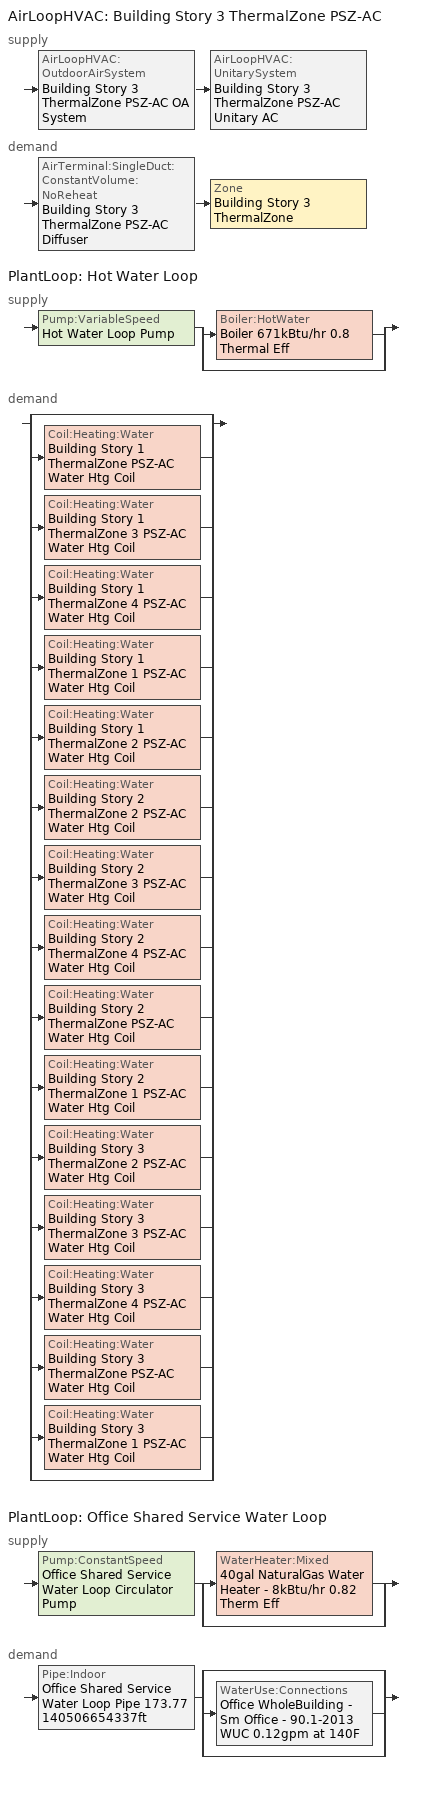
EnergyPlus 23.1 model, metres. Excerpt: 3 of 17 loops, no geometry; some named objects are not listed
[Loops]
AirLoopHVAC 'Building Story 3 ThermalZone PSZ-AC'
 supply: AirLoopHVAC:OutdoorAirSystem 'Building Story 3 ThermalZone PSZ-AC OA System' > AirLoopHVAC:UnitarySystem 'Building Story 3 ThermalZone PSZ-AC Unitary AC'
 demand: AirTerminal:SingleDuct:ConstantVolume:NoReheat 'Building Story 3 ThermalZone PSZ-AC Diffuser' > Zone 'Building Story 3 ThermalZone'
PlantLoop 'Hot Water Loop'
 supply: Pump:VariableSpeed 'Hot Water Loop Pump' > split
  | Boiler:HotWater 'Boiler 671kBtu/hr 0.8 Thermal Eff'
  | bypass
 demand: split
  | bypass
  | Coil:Heating:Water 'Building Story 1 ThermalZone PSZ-AC Water Htg Coil'
  | Coil:Heating:Water 'Building Story 1 ThermalZone 3 PSZ-AC Water Htg Coil'
  | Coil:Heating:Water 'Building Story 1 ThermalZone 4 PSZ-AC Water Htg Coil'
  | Coil:Heating:Water 'Building Story 1 ThermalZone 1 PSZ-AC Water Htg Coil'
  | Coil:Heating:Water 'Building Story 1 ThermalZone 2 PSZ-AC Water Htg Coil'
  | Coil:Heating:Water 'Building Story 2 ThermalZone 2 PSZ-AC Water Htg Coil'
  | Coil:Heating:Water 'Building Story 2 ThermalZone 3 PSZ-AC Water Htg Coil'
  | Coil:Heating:Water 'Building Story 2 ThermalZone 4 PSZ-AC Water Htg Coil'
  | Coil:Heating:Water 'Building Story 2 ThermalZone PSZ-AC Water Htg Coil'
  | Coil:Heating:Water 'Building Story 2 ThermalZone 1 PSZ-AC Water Htg Coil'
  | Coil:Heating:Water 'Building Story 3 ThermalZone 2 PSZ-AC Water Htg Coil'
  | Coil:Heating:Water 'Building Story 3 ThermalZone 3 PSZ-AC Water Htg Coil'
  | Coil:Heating:Water 'Building Story 3 ThermalZone 4 PSZ-AC Water Htg Coil'
  | Coil:Heating:Water 'Building Story 3 ThermalZone PSZ-AC Water Htg Coil'
  | Coil:Heating:Water 'Building Story 3 ThermalZone 1 PSZ-AC Water Htg Coil'
  | bypass
PlantLoop 'Office Shared Service Water Loop'
 supply: Pump:ConstantSpeed 'Office Shared Service Water Loop Circulator Pump' > split
  | WaterHeater:Mixed '40gal NaturalGas Water Heater - 8kBtu/hr 0.82 Therm Eff'
  | bypass
 demand: Pipe:Indoor 'Office Shared Service Water Loop Pipe 173.77140506654337ft' > split
  | bypass
  | WaterUse:Connections 'Office WholeBuilding - Sm Office - 90.1-2013 WUC 0.12gpm at 140F'
  | bypass
[Material] Roughness=Smooth; Thermal Absorptance=0.9; Solar Absorptance=0.7; Visible Absorptance=0.7
Name | Thickness {m} | Conductivity {W/m-K} | Density {kg/m3} | Specific Heat {J/kg-K}
Copper pipe 0.75in type L | 0.001143 | 386 | 8906.27 | 385.1856
Fiberglass batt 0.5in | 0.0127 | 0.0663448 | 11.2129 | 837.36
[Construction]
Copper pipe 0.75in type L with 0.5in fiberglass batt: Fiberglass batt 0.5in, Copper pipe 0.75in type L
[ZoneControl:Thermostat]
Building Story 3 ThermalZone Thermostat: Zone or ZoneList=Building Story 3 ThermalZone; Control Type Schedule=Building Story 3 ThermalZone Thermostat Schedule; Control 1=Story Top Blended Space Type Thermostat; Temperature Difference Between Cutout And Setpoint {deltaC}=0
[ThermostatSetpoint:DualSetpoint]
Story Top Blended Space Type Thermostat: Heating Setpoint Temperature Schedule=OfficeSmall HTGSETP_SCH_NO_OPTIMUM; Cooling Setpoint Temperature Schedule=OfficeSmall CLGSETP_SCH_NO_OPTIMUM
[AirTerminal:SingleDuct:ConstantVolume:NoReheat]
Building Story 3 ThermalZone PSZ-AC Diffuser: Availability Schedule=Always On Discrete; Maximum Air Flow Rate {m3/s}=AutoSize
[Zone equipment]
Building Story 3 ThermalZone: Building Story 3 ThermalZone PSZ-AC Diffuser
[Sizing:Zone]
Building Story 3 ThermalZone: Zone Cooling Design Supply Air Temperature Input Method=SupplyAirTemperature; Zone Cooling Design Supply Air Temperature {C}=12.7778; Zone Cooling Design Supply Air Temperature Difference {deltaC}=11.11; Zone Heating Design Supply Air Temperature Input Method=SupplyAirTemperature; Zone Heating Design Supply Air Temperature {C}=50; Zone Heating Design Supply Air Temperature Difference {deltaC}=11.11; Zone Cooling Design Supply Air Humidity Ratio {kgWater/kgDryAir}=0.0085; Zone Heating Design Supply Air Humidity Ratio {kgWater/kgDryAir}=0.008; Design Specification Outdoor Air Object=Building Story 3 ThermalZone DSOA Space List; Cooling Design Air Flow Method=DesignDay; Cooling Design Air Flow Rate {m3/s}=0; Cooling Minimum Air Flow per Zone Floor Area {m3/s-m2}=0.000762; Cooling Minimum Air Flow {m3/s}=0; Cooling Minimum Air Flow Fraction=0; Heating Design Air Flow Method=DesignDay; Heating Design Air Flow Rate {m3/s}=0; Heating Maximum Air Flow per Zone Floor Area {m3/s-m2}=0.002032; Heating Maximum Air Flow {m3/s}=0.141576; Heating Maximum Air Flow Fraction=0.3; Account for Dedicated Outdoor Air System=No; Zone Load Sizing Method=Sensible Load Only No Latent Load; Zone Latent Cooling Design Supply Air Humidity Ratio Input Method=HumidityRatioDifference; Zone Cooling Design Supply Air Humidity Ratio Difference {kgWater/kgDryAir}=0.005; Zone Latent Heating Design Supply Air Humidity Ratio Input Method=HumidityRatioDifference; Zone Humidification Design Supply Air Humidity Ratio Difference {kgWater/kgDryAir}=0.005
[Controller:MechanicalVentilation]
Controller Mechanical Ventilation 14: Availability Schedule=Building Story 3 ThermalZone PSZ-AC Occ Sch; Demand Controlled Ventilation=No; System Outdoor Air Method=ZoneSum; Zone or ZoneList 1=Building Story 3 ThermalZone; Design Specification Outdoor Air Object Name 1=Blended OA 2
[DesignSpecification:OutdoorAir]
Blended OA 2: Outdoor Air Method=Sum; Outdoor Air Flow per Person {m3/s-person}=0; Outdoor Air Flow per Zone Floor Area {m3/s-m2}=0.0004318; Outdoor Air Flow per Zone {m3/s}=0; Outdoor Air Flow Air Changes per Hour {1/hr}=0
[DesignSpecification:OutdoorAir:SpaceList]
Building Story 3 ThermalZone DSOA Space List: Space 1=Building Story 3 Space; Space 1 Design Specification Outdoor Air Object=Blended OA 2
[AirLoopHVAC]
Building Story 3 ThermalZone PSZ-AC: Design Supply Air Flow Rate {m3/s}=AutoSize; Design Return Air Flow Fraction of Supply Air Flow=1
[Sizing:System]
Building Story 3 ThermalZone PSZ-AC: Type of Load to Size On=Sensible; Design Outdoor Air Flow Rate {m3/s}=Autosize; Central Heating Maximum System Air Flow Ratio=1; Preheat Design Temperature {C}=7.22222; Preheat Design Humidity Ratio {kgWater/kgDryAir}=0.008; Precool Design Temperature {C}=12.7778; Precool Design Humidity Ratio {kgWater/kgDryAir}=0.008; Central Cooling Design Supply Air Temperature {C}=12.7778; Central Heating Design Supply Air Temperature {C}=50; Type of Zone Sum to Use=Coincident; 100% Outdoor Air in Cooling=No; 100% Outdoor Air in Heating=No; Central Cooling Design Supply Air Humidity Ratio {kgWater/kgDryAir}=0.0085; Central Heating Design Supply Air Humidity Ratio {kgWater/kgDryAir}=0.008; Cooling Supply Air Flow Rate Method=DesignDay; Cooling Supply Air Flow Rate {m3/s}=0; Cooling Supply Air Flow Rate Per Floor Area {m3/s-m2}=0.00996765; Cooling Fraction of Autosized Cooling Supply Air Flow Rate=1; Cooling Supply Air Flow Rate Per Unit Cooling Capacity {m3/s-W}=3.94755e-05; Heating Supply Air Flow Rate Method=DesignDay; Heating Supply Air Flow Rate {m3/s}=0; Heating Supply Air Flow Rate Per Floor Area {m3/s-m2}=0.00996765; Heating Fraction of Autosized Heating Supply Air Flow Rate=1; Heating Fraction of Autosized Cooling Supply Air Flow Rate=1; Heating Supply Air Flow Rate Per Unit Heating Capacity {m3/s-W}=3.15882e-05; System Outdoor Air Method=ZoneSum; Zone Maximum Outdoor Air Fraction=1; Cooling Design Capacity Method=CoolingDesignCapacity; Cooling Design Capacity {W}=Autosize; Cooling Design Capacity Per Floor Area {W/m2}=234.7; Fraction of Autosized Cooling Design Capacity=1; Heating Design Capacity Method=HeatingDesignCapacity; Heating Design Capacity {W}=Autosize; Heating Design Capacity Per Floor Area {W/m2}=157; Fraction of Autosized Heating Design Capacity=1; Central Cooling Capacity Control Method=OnOff; Occupant Diversity=Autosize
[Controller:OutdoorAir]
Building Story 3 ThermalZone PSZ-AC OA System Controller: Minimum Outdoor Air Flow Rate {m3/s}=Autosize; Maximum Outdoor Air Flow Rate {m3/s}=Autosize; Economizer Control Type=NoEconomizer; Economizer Control Action Type=ModulateFlow; Economizer Maximum Limit Dry-Bulb Temperature {C}=28; Economizer Maximum Limit Enthalpy {J/kg}=64000; Lockout Type=LockoutWithHeating; Minimum Limit Type=FixedMinimum; Minimum Outdoor Air Schedule=Building Story 3 ThermalZone PSZ-AC Occ Sch; Maximum Fraction of Outdoor Air Schedule=BuildingStory3ThermalZonePSZACmaxOASch; Mechanical Ventilation Controller=Controller Mechanical Ventilation 14; High Humidity Control=No; Control High Indoor Humidity Based on Outdoor Humidity Ratio=Yes; Heat Recovery Bypass Control Type=BypassWhenWithinEconomizerLimits
[SetpointManager:MixedAir]
Building Story 3 ThermalZone PSZ-AC Mixed Air Node OS Default SPM: Control Variable=Temperature; Setpoint Node or NodeList=Building Story 3 ThermalZone PSZ-AC Mixed Air Node
[AirLoopHVAC:UnitarySystem]
Building Story 3 ThermalZone PSZ-AC Unitary AC: Control Type=Load; Controlling Zone or Thermostat Location=Building Story 3 ThermalZone; Dehumidification Control Type=None; Availability Schedule=Always On Discrete; Supply Fan=Building Story 3 ThermalZone PSZ-AC Fan; Fan Placement=DrawThrough; Supply Air Fan Operating Mode Schedule=Building Story 3 ThermalZone PSZ-AC Occ Sch; Heating Coil=Building Story 3 ThermalZone PSZ-AC Water Htg Coil; DX Heating Coil Sizing Ratio=1; Cooling Coil=Building Story 3 ThermalZone PSZ-AC 1spd DX AC Clg Coil 45kBtu/hr 14.0SEER; Use DOAS DX Cooling Coil=No; Minimum Supply Air Temperature {C}=2; Latent Load Control=SensibleOnlyLoadControl; Supplemental Heating Coil=Building Story 3 ThermalZone PSZ-AC Electric Backup Htg Coil; Cooling Supply Air Flow Rate {m3/s}=Autosize; Heating Supply Air Flow Rate {m3/s}=Autosize; No Load Supply Air Flow Rate {m3/s}=Autosize; Maximum Supply Air Temperature {C}=80; Maximum Outdoor Dry-Bulb Temperature for Supplemental Heater Operation {C}=21; Maximum Cycling Rate {cycles/hr}=2.5; Heat Pump Time Constant {s}=60; Fraction of On-Cycle Power Use=0.01; Heat Pump Fan Delay Time {s}=60; Ancillary On-Cycle Electric Power {W}=0; Ancillary Off-Cycle Electric Power {W}=0
[Fan:OnOff]
Building Story 3 ThermalZone PSZ-AC Fan: Availability Schedule=Always On Discrete; Fan Total Efficiency=0.55575; Pressure Rise {Pa}=622.722; Maximum Flow Rate {m3/s}=Autosize; Motor Efficiency=0.855; Motor In Airstream Fraction=1; Fan Power Ratio Function of Speed Ratio Curve=Fan On Off Power Curve 13; Fan Efficiency Ratio Function of Speed Ratio Curve=Fan On Off Efficiency Curve 13
[Coil:Heating:Water] Availability Schedule=Always On Discrete; U-Factor Times Area Value {W/K}=Autosize; Maximum Water Flow Rate {m3/s}=Autosize; Performance Input Method=UFactorTimesAreaAndDesignWaterFlowRate; Rated Capacity {W}=Autosize; Rated Inlet Water Temperature {C}=82.2222; Rated Inlet Air Temperature {C}=7.22222; Rated Outlet Water Temperature {C}=71.1111; Rated Outlet Air Temperature {C}=50; Rated Ratio for Air and Water Convection=0.5
Building Story 1 ThermalZone 1 PSZ-AC Water Htg Coil; Building Story 1 ThermalZone 2 PSZ-AC Water Htg Coil; Building Story 1 ThermalZone 3 PSZ-AC Water Htg Coil; Building Story 1 ThermalZone 4 PSZ-AC Water Htg Coil; Building Story 1 ThermalZone PSZ-AC Water Htg Coil; Building Story 2 ThermalZone 1 PSZ-AC Water Htg Coil; Building Story 2 ThermalZone 2 PSZ-AC Water Htg Coil; Building Story 2 ThermalZone 3 PSZ-AC Water Htg Coil; Building Story 2 ThermalZone 4 PSZ-AC Water Htg Coil; Building Story 2 ThermalZone PSZ-AC Water Htg Coil; Building Story 3 ThermalZone 1 PSZ-AC Water Htg Coil; Building Story 3 ThermalZone 2 PSZ-AC Water Htg Coil; Building Story 3 ThermalZone 3 PSZ-AC Water Htg Coil; Building Story 3 ThermalZone 4 PSZ-AC Water Htg Coil; Building Story 3 ThermalZone PSZ-AC Water Htg Coil
[Coil:Cooling:DX:SingleSpeed]
Building Story 3 ThermalZone PSZ-AC 1spd DX AC Clg Coil 45kBtu/hr 14.0SEER: Availability Schedule=Always On Discrete; Gross Rated Total Cooling Capacity {W}=Autosize; Gross Rated Sensible Heat Ratio=Autosize; Gross Rated Cooling COP {W/W}=4.11713; Rated Air Flow Rate {m3/s}=Autosize; 2017 Rated Evaporator Fan Power Per Volume Flow Rate {W/(m3/s)}=773.3; 2023 Rated Evaporator Fan Power Per Volume Flow Rate {W/(m3/s)}=934.4; Total Cooling Capacity Function of Temperature Curve=PSZ-AC_Unitary_PackagecoolCapFT; Total Cooling Capacity Function of Flow Fraction Curve=PSZ-AC_Unitary_PackagecoolFFF; Energy Input Ratio Function of Temperature Curve=PSZ-AC DX Unitary Package EIRFT; Energy Input Ratio Function of Flow Fraction Curve=PSZ-AC_Unitary_PackagecoolEIRFFF; Part Load Fraction Correlation Curve=PSZ-AC_Unitary_PackagecoolPLR; Minimum Outdoor Dry-Bulb Temperature for Compressor Operation {C}=-25; Nominal Time for Condensate Removal to Begin {s}=0; Ratio of Initial Moisture Evaporation Rate and Steady State Latent Capacity=0; Maximum Cycling Rate {cycles/hr}=0; Latent Capacity Time Constant {s}=0; Condenser Type=AirCooled; Evaporative Condenser Effectiveness=0.9; Evaporative Condenser Air Flow Rate {m3/s}=Autosize; Evaporative Condenser Pump Rated Power Consumption {W}=Autosize; Crankcase Heater Capacity {W}=0; Maximum Outdoor Dry-Bulb Temperature for Crankcase Heater Operation {C}=10; Basin Heater Capacity {W/K}=0; Basin Heater Setpoint Temperature {C}=2
[Coil:Heating:Electric]
Building Story 3 ThermalZone PSZ-AC Electric Backup Htg Coil: Availability Schedule=Always On Discrete; Efficiency=1; Nominal Capacity {W}=Autosize
[SetpointManager:SingleZone:Reheat]
Building Story 3 ThermalZone Setpoint Manager SZ Reheat: Control Variable=Temperature; Minimum Supply Air Temperature {C}=12.7778; Maximum Supply Air Temperature {C}=50; Control Zone=Building Story 3 ThermalZone; Setpoint Node or NodeList=Building Story 3 ThermalZone PSZ-AC Supply Outlet Node
[PlantLoop] Fluid Type=Water; Minimum Loop Temperature {C}=10; Maximum Loop Flow Rate {m3/s}=Autosize; Minimum Loop Flow Rate {m3/s}=0; Plant Loop Volume {m3}=Autocalculate; Load Distribution Scheme=Optimal; Plant Loop Demand Calculation Scheme=SingleSetpoint; Common Pipe Simulation=None
Name | Plant Equipment Operation Scheme | Maximum Loop Temperature {C}
Hot Water Loop | Hot Water Loop Operation Schemes | 100
Office Shared Service Water Loop | Office Shared Service Water Loop Operation Schemes | 60
[Sizing:Plant] Loop Type=Heating; Sizing Option=NonCoincident; Zone Timesteps in Averaging Window=1; Coincident Sizing Factor Mode=None
Name | Design Loop Exit Temperature {C} | Loop Design Temperature Difference {deltaC}
Hot Water Loop | 82.2222 | 11.1111
Office Shared Service Water Loop | 60 | 5
[Pump:VariableSpeed]
Hot Water Loop Pump: Design Maximum Flow Rate {m3/s}=Autosize; Design Pump Head {Pa}=179344; Design Power Consumption {W}=Autosize; Motor Efficiency=0.865; Fraction of Motor Inefficiencies to Fluid Stream=0; Coefficient 1 of the Part Load Performance Curve=0; Coefficient 2 of the Part Load Performance Curve=3.2485; Coefficient 3 of the Part Load Performance Curve=-4.7443; Coefficient 4 of the Part Load Performance Curve=2.5294; Design Minimum Flow Rate {m3/s}=0; Pump Control Type=Intermittent; Skin Loss Radiative Fraction=0.5; Design Power Sizing Method=PowerPerFlowPerPressure; Design Electric Power per Unit Flow Rate {W/(m3/s)}=348701.1; Design Shaft Power per Unit Flow Rate per Unit Head {W/((m3/s)-Pa)}=1.28205; Design Minimum Flow Rate Fraction=0
[Boiler:HotWater]
Boiler 671kBtu/hr 0.8 Thermal Eff: Fuel Type=NaturalGas; Nominal Capacity {W}=Autosize; Nominal Thermal Efficiency=0.8; Efficiency Curve Temperature Evaluation Variable=LeavingBoiler; Normalized Boiler Efficiency Curve=Boiler with No Minimum Turndown; Design Water Flow Rate {m3/s}=Autosize; Minimum Part Load Ratio=0; Maximum Part Load Ratio=1.2; Optimum Part Load Ratio=1; Water Outlet Upper Temperature Limit {C}=95; Boiler Flow Mode=LeavingSetpointModulated; Parasitic Electric Load {W}=0; Sizing Factor=1
[SetpointManager:Scheduled] Control Variable=Temperature
Name | Schedule | Setpoint Node or NodeList
Hot Water Loop Setpoint Manager | Hot Water Loop Temp - 180F | Hot Water Loop Supply Outlet Node
Service hot water setpoint manager | Service Water Loop Temp - 140F | Office Shared Service Water Loop Supply Outlet Node
[PlantEquipmentOperationSchemes] Control Scheme 1 Schedule=Always On Discrete
Name | Control Scheme 1
Hot Water Loop Operation Schemes | Hot Water Loop Heating Operation Scheme
Office Shared Service Water Loop Operation Schemes | Office Shared Service Water Loop Heating Operation Scheme
[PlantEquipmentOperation:HeatingLoad] Load Range 1 Lower Limit {W}=0; Load Range 1 Upper Limit {W}=1000000000
Name | Range 1 Equipment List
Hot Water Loop Heating Operation Scheme | Hot Water Loop Heating Equipment List
Office Shared Service Water Loop Heating Operation Scheme | Office Shared Service Water Loop Heating Equipment List
[PlantEquipmentList]
Hot Water Loop Heating Equipment List: Boiler 671kBtu/hr 0.8 Thermal Eff
Office Shared Service Water Loop Heating Equipment List: 40gal NaturalGas Water Heater - 8kBtu/hr 0.82 Therm Eff
[Pump:ConstantSpeed]
Office Shared Service Water Loop Circulator Pump: Design Flow Rate {m3/s}=Autosize; Design Pump Head {Pa}=29890.7; Design Power Consumption {W}=Autosize; Motor Efficiency=0.7; Fraction of Motor Inefficiencies to Fluid Stream=0; Pump Control Type=Intermittent; Design Power Sizing Method=PowerPerFlowPerPressure; Design Electric Power per Unit Flow Rate {W/(m3/s)}=348701.1; Design Shaft Power per Unit Flow Rate per Unit Head {W/((m3/s)-Pa)}=1.28205
[WaterHeater:Mixed]
40gal NaturalGas Water Heater - 8kBtu/hr 0.82 Therm Eff: Tank Volume {m3}=0.151416; Setpoint Temperature Schedule=Service Water Loop Temp - 140F; Deadband Temperature Difference {deltaC}=2; Maximum Temperature Limit {C}=60; Heater Control Type=Cycle; Heater Maximum Capacity {W}=2251.91; Heater Ignition Minimum Flow Rate {m3/s}=0; Heater Ignition Delay {s}=0; Heater Fuel Type=NaturalGas; Heater Thermal Efficiency=0.82; Off Cycle Parasitic Fuel Consumption Rate {W}=0; Off Cycle Parasitic Fuel Type=NaturalGas; Off Cycle Parasitic Heat Fraction to Tank=0; On Cycle Parasitic Fuel Consumption Rate {W}=0; On Cycle Parasitic Fuel Type=NaturalGas; On Cycle Parasitic Heat Fraction to Tank=0; Ambient Temperature Indicator=Schedule; Ambient Temperature Schedule=Water Heater Ambient Temp Schedule - 71.6f; Off Cycle Loss Coefficient to Ambient Temperature {W/K}=0.787842; Off Cycle Loss Fraction to Zone=1; On Cycle Loss Coefficient to Ambient Temperature {W/K}=0.787842; On Cycle Loss Fraction to Zone=1; Use Side Effectiveness=1; Source Side Effectiveness=1; Use Side Design Flow Rate {m3/s}=Autosize; Source Side Design Flow Rate {m3/s}=Autosize; Indirect Water Heating Recovery Time {hr}=1.5; Source Side Flow Control Mode=IndirectHeatPrimarySetpoint
[WaterHeater:Sizing]
40gal NaturalGas Water Heater - 8kBtu/hr 0.82 Therm Eff: Design Mode=PeakDraw; Time Storage Can Meet Peak Draw {hr}=0.538503; Time for Tank Recovery {hr}=0; Nominal Tank Volume for Autosizing Plant Connections {m3}=1
[Pipe:Indoor]
Office Shared Service Water Loop Pipe 173.77140506654337ft: Construction=Copper pipe 0.75in type L with 0.5in fiberglass batt; Environment Type=Schedule; Ambient Temperature Schedule=Office Shared Service Water Loop Piping Air Temp - 70F; Ambient Air Velocity Schedule=Office Shared Service Water Loop Piping Air Velocity - 0.67mph; Pipe Inside Diameter {m}=0.019939; Pipe Length {m}=52.9655
[WaterUse:Connections]
Office WholeBuilding - Sm Office - 90.1-2013 WUC 0.12gpm at 140F: Drain Water Heat Exchanger Type=None; Drain Water Heat Exchanger Destination=Plant; Water Use Equipment 1=Office WholeBuilding - Sm Office - 90.1-2013 Service Water Use 0.12gpm at 140F
[WaterUse:Equipment]
Office WholeBuilding - Sm Office - 90.1-2013 Service Water Use 0.12gpm at 140F: Peak Flow Rate {m3/s}=7.69483e-06; Flow Rate Fraction Schedule=OfficeSmall BLDG_SWH_SCH; Target Temperature Schedule=Mixed Water At Faucet Temp - 140F; Sensible Fraction Schedule=Fraction Sensible - 0.2; Latent Fraction Schedule=Fraction Latent - 0.05
[EnergyManagementSystem:Program]
Emissions_Calc_Prgm: SET fut_hr_val = Fut_Sen; SET his_hr_val = His_Sen; SET fut_yr_val = 92; SET his_yr_val = 583; SET elec = Ele_Sen; SET conv = 1000000 * 60 * 60; SET conv_kg_mt = 0.001; SET fut_hr = (fut_hr_val * elec / conv) * conv_kg_mt; SET his_hr = (his_hr_val * elec / conv) * conv_kg_mt; SET fut_yr = (fut_yr_val * elec / conv) * conv_kg_mt; SET his_yr = (his_yr_val * elec / conv) * conv_kg_mt; SET fut_hr_intensity = fut_hr * 1000 / 16318.725425936245; SET his_hr_intensity = his_hr * 1000 / 16318.725425936245; SET fut_yr_intensity = fut_yr * 1000 / 16318.725425936245; SET his_yr_intensity = his_yr * 1000 / 16318.725425936245
[EnergyManagementSystem:ProgramCallingManager]
Emissions Calc Prgm: EndOfSystemTimestepBeforeHVACReporting; Emissions_Calc_Prgm
[EnergyManagementSystem:OutputVariable] Type of Data in Variable=Summed; Update Frequency=SystemTimestep; EMS Program or Subroutine=Emissions_Calc_Prgm
Name | EMS Variable | Units
Future_Annual_Electricity_Emissions | fut_yr | mt
Future_Annual_Electricity_Emissions_Intensity | fut_yr_intensity | kg/ft2
Future_Hourly_Electricity_Emissions | fut_hr | mt
Future_Hourly_Electricity_Emissions_Intensity | fut_hr_intensity | kg/ft2
Historical_Annual_Electricity_Emissions | his_yr | mt
Historical_Annual_Electricity_Emissions_Intensity | his_yr_intensity | kg/ft2
Historical_Hourly_Electricity_Emissions | his_hr | mt
Historical_Hourly_Electricity_Emissions_Intensity | his_hr_intensity | kg/ft2
[Schedule:Compact]
Building Story 3 ThermalZone Thermostat Schedule: Through: 12/31, For: AllDays, Until: 24:00, 4
[Schedule:Day:Interval]
OfficeSmall HTGSETP_SCH_NO_OPTIMUM Default; OfficeSmall HTGSETP_SCH_NO_OPTIMUM Summer Design Day: No, 24:00, 15.56
OfficeSmall HTGSETP_SCH_NO_OPTIMUM Wkdy Day: No, 06:00, 15.56, 19:00, 21.11, 24:00, 15.56
OfficeSmall HTGSETP_SCH_NO_OPTIMUM Winter Design Day: No, 24:00, 21.11
OfficeSmall CLGSETP_SCH_NO_OPTIMUM Default; OfficeSmall CLGSETP_SCH_NO_OPTIMUM Winter Design Day: No, 24:00, 29.44
OfficeSmall CLGSETP_SCH_NO_OPTIMUM Wkdy Day: No, 06:00, 29.44, 18:00, 23.89, 24:00, 29.44
OfficeSmall CLGSETP_SCH_NO_OPTIMUM Summer Design Day: No, 24:00, 23.89
Building Story 3 ThermalZone PSZ-AC Occ Sch Sunday; OfficeSmall BLDG_SWH_SCH Default: No, 24:00, 0
Building Story 3 ThermalZone PSZ-AC Occ Sch Default: No, 07:00, 0, 18:00, 1, 24:00, 0
Building Story 3 ThermalZone PSZ-AC Occ Sch Summer Design Day; Building Story 3 ThermalZone PSZ-AC Occ Sch Winter Design Day: No, 24:00, 1
BuildingStory3ThermalZonePSZACmaxOASchDefault: No, 24:00, 0.7
Fraction Latent - 0.05 Default: No, 24:00, 0.05
Fraction Sensible - 0.2 Default: No, 24:00, 0.2
Hot Water Loop Temp - 180F Default: No, 24:00, 82.2222
Mixed Water At Faucet Temp - 140F Default; Service Water Loop Temp - 140F Default: No, 24:00, 60
Office Shared Service Water Loop Piping Air Temp - 70F Default: No, 24:00, 21.1111
Office Shared Service Water Loop Piping Air Velocity - 0.67mph Default: No, 24:00, 0.3
OfficeSmall BLDG_SWH_SCH Summer Design Day; OfficeSmall BLDG_SWH_SCH Winter Design Day; OfficeSmall BLDG_SWH_SCH WntrDsn|SmrDsn|Wkdy Day: No, 07:00, 0, 08:00, 0.27, 09:00, 0.55, 11:00, 0.64, 12:00, 0.82, 13:00, 1, 14:00, 0.91, 16:00, 0.55, 17:00, 0.73, 19:00, 0.37, 20:00, 0.18, 21:00, 0.27, 22:00, 0.09, 24:00, 0
Water Heater Ambient Temp Schedule - 71.6f Default: No, 24:00, 22
[Schedule:Week:Daily]
OfficeSmall HTGSETP_SCH_NO_OPTIMUM Week Rule - Jan1-Jan1: OfficeSmall HTGSETP_SCH_NO_OPTIMUM Default, OfficeSmall HTGSETP_SCH_NO_OPTIMUM Default, OfficeSmall HTGSETP_SCH_NO_OPTIMUM Default, OfficeSmall HTGSETP_SCH_NO_OPTIMUM Default, OfficeSmall HTGSETP_SCH_NO_OPTIMUM Default, OfficeSmall HTGSETP_SCH_NO_OPTIMUM Default, OfficeSmall HTGSETP_SCH_NO_OPTIMUM Default, OfficeSmall HTGSETP_SCH_NO_OPTIMUM Default, OfficeSmall HTGSETP_SCH_NO_OPTIMUM Summer Design Day, OfficeSmall HTGSETP_SCH_NO_OPTIMUM Winter Design Day, OfficeSmall HTGSETP_SCH_NO_OPTIMUM Default, OfficeSmall HTGSETP_SCH_NO_OPTIMUM Default
OfficeSmall HTGSETP_SCH_NO_OPTIMUM Week Rule - Jan2-Dec31: OfficeSmall HTGSETP_SCH_NO_OPTIMUM Default, OfficeSmall HTGSETP_SCH_NO_OPTIMUM Wkdy Day, OfficeSmall HTGSETP_SCH_NO_OPTIMUM Wkdy Day, OfficeSmall HTGSETP_SCH_NO_OPTIMUM Wkdy Day, OfficeSmall HTGSETP_SCH_NO_OPTIMUM Wkdy Day, OfficeSmall HTGSETP_SCH_NO_OPTIMUM Wkdy Day, OfficeSmall HTGSETP_SCH_NO_OPTIMUM Default, OfficeSmall HTGSETP_SCH_NO_OPTIMUM Default, OfficeSmall HTGSETP_SCH_NO_OPTIMUM Summer Design Day, OfficeSmall HTGSETP_SCH_NO_OPTIMUM Winter Design Day, OfficeSmall HTGSETP_SCH_NO_OPTIMUM Default, OfficeSmall HTGSETP_SCH_NO_OPTIMUM Default
OfficeSmall CLGSETP_SCH_NO_OPTIMUM Week Rule - Jan1-Jan1: OfficeSmall CLGSETP_SCH_NO_OPTIMUM Default, OfficeSmall CLGSETP_SCH_NO_OPTIMUM Default, OfficeSmall CLGSETP_SCH_NO_OPTIMUM Default, OfficeSmall CLGSETP_SCH_NO_OPTIMUM Default, OfficeSmall CLGSETP_SCH_NO_OPTIMUM Default, OfficeSmall CLGSETP_SCH_NO_OPTIMUM Default, OfficeSmall CLGSETP_SCH_NO_OPTIMUM Default, OfficeSmall CLGSETP_SCH_NO_OPTIMUM Default, OfficeSmall CLGSETP_SCH_NO_OPTIMUM Summer Design Day, OfficeSmall CLGSETP_SCH_NO_OPTIMUM Winter Design Day, OfficeSmall CLGSETP_SCH_NO_OPTIMUM Default, OfficeSmall CLGSETP_SCH_NO_OPTIMUM Default
OfficeSmall CLGSETP_SCH_NO_OPTIMUM Week Rule - Jan2-Dec31: OfficeSmall CLGSETP_SCH_NO_OPTIMUM Default, OfficeSmall CLGSETP_SCH_NO_OPTIMUM Wkdy Day, OfficeSmall CLGSETP_SCH_NO_OPTIMUM Wkdy Day, OfficeSmall CLGSETP_SCH_NO_OPTIMUM Wkdy Day, OfficeSmall CLGSETP_SCH_NO_OPTIMUM Wkdy Day, OfficeSmall CLGSETP_SCH_NO_OPTIMUM Wkdy Day, OfficeSmall CLGSETP_SCH_NO_OPTIMUM Default, OfficeSmall CLGSETP_SCH_NO_OPTIMUM Default, OfficeSmall CLGSETP_SCH_NO_OPTIMUM Summer Design Day, OfficeSmall CLGSETP_SCH_NO_OPTIMUM Winter Design Day, OfficeSmall CLGSETP_SCH_NO_OPTIMUM Default, OfficeSmall CLGSETP_SCH_NO_OPTIMUM Default
Building Story 3 ThermalZone PSZ-AC Occ Sch Week Rule - Jan1-Jan1: Building Story 3 ThermalZone PSZ-AC Occ Sch Sunday, Building Story 3 ThermalZone PSZ-AC Occ Sch Sunday, Building Story 3 ThermalZone PSZ-AC Occ Sch Sunday, Building Story 3 ThermalZone PSZ-AC Occ Sch Sunday, Building Story 3 ThermalZone PSZ-AC Occ Sch Sunday, Building Story 3 ThermalZone PSZ-AC Occ Sch Sunday, Building Story 3 ThermalZone PSZ-AC Occ Sch Sunday, Building Story 3 ThermalZone PSZ-AC Occ Sch Default, Building Story 3 ThermalZone PSZ-AC Occ Sch Summer Design Day, Building Story 3 ThermalZone PSZ-AC Occ Sch Winter Design Day, Building Story 3 ThermalZone PSZ-AC Occ Sch Default, Building Story 3 ThermalZone PSZ-AC Occ Sch Default
Building Story 3 ThermalZone PSZ-AC Occ Sch Week Rule - Jan2-Dec31: Building Story 3 ThermalZone PSZ-AC Occ Sch Sunday, Building Story 3 ThermalZone PSZ-AC Occ Sch Default, Building Story 3 ThermalZone PSZ-AC Occ Sch Default, Building Story 3 ThermalZone PSZ-AC Occ Sch Default, Building Story 3 ThermalZone PSZ-AC Occ Sch Default, Building Story 3 ThermalZone PSZ-AC Occ Sch Default, Building Story 3 ThermalZone PSZ-AC Occ Sch Sunday, Building Story 3 ThermalZone PSZ-AC Occ Sch Default, Building Story 3 ThermalZone PSZ-AC Occ Sch Summer Design Day, Building Story 3 ThermalZone PSZ-AC Occ Sch Winter Design Day, Building Story 3 ThermalZone PSZ-AC Occ Sch Default, Building Story 3 ThermalZone PSZ-AC Occ Sch Default
BuildingStory3ThermalZonePSZACmaxOASch Week Rule - Jan1-Dec31: BuildingStory3ThermalZonePSZACmaxOASchDefault, BuildingStory3ThermalZonePSZACmaxOASchDefault, BuildingStory3ThermalZonePSZACmaxOASchDefault, BuildingStory3ThermalZonePSZACmaxOASchDefault, BuildingStory3ThermalZonePSZACmaxOASchDefault, BuildingStory3ThermalZonePSZACmaxOASchDefault, BuildingStory3ThermalZonePSZACmaxOASchDefault, BuildingStory3ThermalZonePSZACmaxOASchDefault, BuildingStory3ThermalZonePSZACmaxOASchDefault, BuildingStory3ThermalZonePSZACmaxOASchDefault, BuildingStory3ThermalZonePSZACmaxOASchDefault, BuildingStory3ThermalZonePSZACmaxOASchDefault
Fraction Latent - 0.05 Week Rule - Jan1-Dec31: Fraction Latent - 0.05 Default, Fraction Latent - 0.05 Default, Fraction Latent - 0.05 Default, Fraction Latent - 0.05 Default, Fraction Latent - 0.05 Default, Fraction Latent - 0.05 Default, Fraction Latent - 0.05 Default, Fraction Latent - 0.05 Default, Fraction Latent - 0.05 Default, Fraction Latent - 0.05 Default, Fraction Latent - 0.05 Default, Fraction Latent - 0.05 Default
Fraction Sensible - 0.2 Week Rule - Jan1-Dec31: Fraction Sensible - 0.2 Default, Fraction Sensible - 0.2 Default, Fraction Sensible - 0.2 Default, Fraction Sensible - 0.2 Default, Fraction Sensible - 0.2 Default, Fraction Sensible - 0.2 Default, Fraction Sensible - 0.2 Default, Fraction Sensible - 0.2 Default, Fraction Sensible - 0.2 Default, Fraction Sensible - 0.2 Default, Fraction Sensible - 0.2 Default, Fraction Sensible - 0.2 Default
Hot Water Loop Temp - 180F Week Rule - Jan1-Dec31: Hot Water Loop Temp - 180F Default, Hot Water Loop Temp - 180F Default, Hot Water Loop Temp - 180F Default, Hot Water Loop Temp - 180F Default, Hot Water Loop Temp - 180F Default, Hot Water Loop Temp - 180F Default, Hot Water Loop Temp - 180F Default, Hot Water Loop Temp - 180F Default, Hot Water Loop Temp - 180F Default, Hot Water Loop Temp - 180F Default, Hot Water Loop Temp - 180F Default, Hot Water Loop Temp - 180F Default
Mixed Water At Faucet Temp - 140F Week Rule - Jan1-Dec31: Mixed Water At Faucet Temp - 140F Default, Mixed Water At Faucet Temp - 140F Default, Mixed Water At Faucet Temp - 140F Default, Mixed Water At Faucet Temp - 140F Default, Mixed Water At Faucet Temp - 140F Default, Mixed Water At Faucet Temp - 140F Default, Mixed Water At Faucet Temp - 140F Default, Mixed Water At Faucet Temp - 140F Default, Mixed Water At Faucet Temp - 140F Default, Mixed Water At Faucet Temp - 140F Default, Mixed Water At Faucet Temp - 140F Default, Mixed Water At Faucet Temp - 140F Default
Office Shared Service Water Loop Piping Air Temp - 70F Week Rule - Jan1-Dec31: Office Shared Service Water Loop Piping Air Temp - 70F Default, Office Shared Service Water Loop Piping Air Temp - 70F Default, Office Shared Service Water Loop Piping Air Temp - 70F Default, Office Shared Service Water Loop Piping Air Temp - 70F Default, Office Shared Service Water Loop Piping Air Temp - 70F Default, Office Shared Service Water Loop Piping Air Temp - 70F Default, Office Shared Service Water Loop Piping Air Temp - 70F Default, Office Shared Service Water Loop Piping Air Temp - 70F Default, Office Shared Service Water Loop Piping Air Temp - 70F Default, Office Shared Service Water Loop Piping Air Temp - 70F Default, Office Shared Service Water Loop Piping Air Temp - 70F Default, Office Shared Service Water Loop Piping Air Temp - 70F Default
Office Shared Service Water Loop Piping Air Velocity - 0.67mph Week Rule - Jan1-Dec31: Office Shared Service Water Loop Piping Air Velocity - 0.67mph Default, Office Shared Service Water Loop Piping Air Velocity - 0.67mph Default, Office Shared Service Water Loop Piping Air Velocity - 0.67mph Default, Office Shared Service Water Loop Piping Air Velocity - 0.67mph Default, Office Shared Service Water Loop Piping Air Velocity - 0.67mph Default, Office Shared Service Water Loop Piping Air Velocity - 0.67mph Default, Office Shared Service Water Loop Piping Air Velocity - 0.67mph Default, Office Shared Service Water Loop Piping Air Velocity - 0.67mph Default, Office Shared Service Water Loop Piping Air Velocity - 0.67mph Default, Office Shared Service Water Loop Piping Air Velocity - 0.67mph Default, Office Shared Service Water Loop Piping Air Velocity - 0.67mph Default, Office Shared Service Water Loop Piping Air Velocity - 0.67mph Default
OfficeSmall BLDG_SWH_SCH Week Rule - Jan1-Jan1: OfficeSmall BLDG_SWH_SCH Default, OfficeSmall BLDG_SWH_SCH Default, OfficeSmall BLDG_SWH_SCH Default, OfficeSmall BLDG_SWH_SCH Default, OfficeSmall BLDG_SWH_SCH Default, OfficeSmall BLDG_SWH_SCH Default, OfficeSmall BLDG_SWH_SCH Default, OfficeSmall BLDG_SWH_SCH Default, OfficeSmall BLDG_SWH_SCH Summer Design Day, OfficeSmall BLDG_SWH_SCH Winter Design Day, OfficeSmall BLDG_SWH_SCH Default, OfficeSmall BLDG_SWH_SCH Default
OfficeSmall BLDG_SWH_SCH Week Rule - Jan2-Dec31: OfficeSmall BLDG_SWH_SCH Default, OfficeSmall BLDG_SWH_SCH WntrDsn|SmrDsn|Wkdy Day, OfficeSmall BLDG_SWH_SCH WntrDsn|SmrDsn|Wkdy Day, OfficeSmall BLDG_SWH_SCH WntrDsn|SmrDsn|Wkdy Day, OfficeSmall BLDG_SWH_SCH WntrDsn|SmrDsn|Wkdy Day, OfficeSmall BLDG_SWH_SCH WntrDsn|SmrDsn|Wkdy Day, OfficeSmall BLDG_SWH_SCH Default, OfficeSmall BLDG_SWH_SCH Default, OfficeSmall BLDG_SWH_SCH Summer Design Day, OfficeSmall BLDG_SWH_SCH Winter Design Day, OfficeSmall BLDG_SWH_SCH Default, OfficeSmall BLDG_SWH_SCH Default
Service Water Loop Temp - 140F Week Rule - Jan1-Dec31: Service Water Loop Temp - 140F Default, Service Water Loop Temp - 140F Default, Service Water Loop Temp - 140F Default, Service Water Loop Temp - 140F Default, Service Water Loop Temp - 140F Default, Service Water Loop Temp - 140F Default, Service Water Loop Temp - 140F Default, Service Water Loop Temp - 140F Default, Service Water Loop Temp - 140F Default, Service Water Loop Temp - 140F Default, Service Water Loop Temp - 140F Default, Service Water Loop Temp - 140F Default
Water Heater Ambient Temp Schedule - 71.6f Week Rule - Jan1-Dec31: Water Heater Ambient Temp Schedule - 71.6f Default, Water Heater Ambient Temp Schedule - 71.6f Default, Water Heater Ambient Temp Schedule - 71.6f Default, Water Heater Ambient Temp Schedule - 71.6f Default, Water Heater Ambient Temp Schedule - 71.6f Default, Water Heater Ambient Temp Schedule - 71.6f Default, Water Heater Ambient Temp Schedule - 71.6f Default, Water Heater Ambient Temp Schedule - 71.6f Default, Water Heater Ambient Temp Schedule - 71.6f Default, Water Heater Ambient Temp Schedule - 71.6f Default, Water Heater Ambient Temp Schedule - 71.6f Default, Water Heater Ambient Temp Schedule - 71.6f Default
[Schedule:Year]
OfficeSmall HTGSETP_SCH_NO_OPTIMUM: OfficeSmall HTGSETP_SCH_NO_OPTIMUM Week Rule - Jan1-Jan1, 1, 1, 1, 1, OfficeSmall HTGSETP_SCH_NO_OPTIMUM Week Rule - Jan2-Dec31, 1, 2, 12, 31
OfficeSmall CLGSETP_SCH_NO_OPTIMUM: OfficeSmall CLGSETP_SCH_NO_OPTIMUM Week Rule - Jan1-Jan1, 1, 1, 1, 1, OfficeSmall CLGSETP_SCH_NO_OPTIMUM Week Rule - Jan2-Dec31, 1, 2, 12, 31
Building Story 3 ThermalZone PSZ-AC Occ Sch: Building Story 3 ThermalZone PSZ-AC Occ Sch Week Rule - Jan1-Jan1, 1, 1, 1, 1, Building Story 3 ThermalZone PSZ-AC Occ Sch Week Rule - Jan2-Dec31, 1, 2, 12, 31
BuildingStory3ThermalZonePSZACmaxOASch: BuildingStory3ThermalZonePSZACmaxOASch Week Rule - Jan1-Dec31, 1, 1, 12, 31
Fraction Latent - 0.05: Fraction Latent - 0.05 Week Rule - Jan1-Dec31, 1, 1, 12, 31
Fraction Sensible - 0.2: Fraction Sensible - 0.2 Week Rule - Jan1-Dec31, 1, 1, 12, 31
Hot Water Loop Temp - 180F: Hot Water Loop Temp - 180F Week Rule - Jan1-Dec31, 1, 1, 12, 31
Mixed Water At Faucet Temp - 140F: Mixed Water At Faucet Temp - 140F Week Rule - Jan1-Dec31, 1, 1, 12, 31
Office Shared Service Water Loop Piping Air Temp - 70F: Office Shared Service Water Loop Piping Air Temp - 70F Week Rule - Jan1-Dec31, 1, 1, 12, 31
Office Shared Service Water Loop Piping Air Velocity - 0.67mph: Office Shared Service Water Loop Piping Air Velocity - 0.67mph Week Rule - Jan1-Dec31, 1, 1, 12, 31
OfficeSmall BLDG_SWH_SCH: OfficeSmall BLDG_SWH_SCH Week Rule - Jan1-Jan1, 1, 1, 1, 1, OfficeSmall BLDG_SWH_SCH Week Rule - Jan2-Dec31, 1, 2, 12, 31
Service Water Loop Temp - 140F: Service Water Loop Temp - 140F Week Rule - Jan1-Dec31, 1, 1, 12, 31
Water Heater Ambient Temp Schedule - 71.6f: Water Heater Ambient Temp Schedule - 71.6f Week Rule - Jan1-Dec31, 1, 1, 12, 31
[Schedule:Constant]
Always On Discrete: OnOff, 1
[Curve:Exponent]
Fan On Off Power Curve 13: Coefficient1 Constant=1; Coefficient2 Constant=0; Coefficient3 Constant=0; Minimum Value of x=0; Maximum Value of x=1
[Curve:Cubic] Minimum Value of x=0
Name | Coefficient1 Constant | Coefficient2 x | Coefficient3 x**2 | Coefficient4 x**3 | Maximum Value of x
Fan On Off Efficiency Curve 13 | 1 | 0 | 0 | 0 | 1
Boiler with No Minimum Turndown | 0.7463 | 1.3196 | -2.2154 | 1.1674 | 1.3
[Curve:Biquadratic] Minimum Value of x=12.77778; Maximum Value of x=23.88889; Minimum Value of y=21.11111; Maximum Value of y=46.11111
Name | Coefficient1 Constant | Coefficient2 x | Coefficient3 x**2 | Coefficient4 y | Coefficient5 y**2 | Coefficient6 x*y
PSZ-AC_Unitary_PackagecoolCapFT | 0.766956 | 0.0107756 | -4.14703e-05 | 0.00134961 | -0.000261144 | 0.000457488
PSZ-AC DX Unitary Package EIRFT | 0.297145 | 0.0430933 | -0.000748766 | 0.00597727 | 0.000482112 | -0.000956448
[Curve:Quadratic]
Name | Coefficient1 Constant | Coefficient2 x | Coefficient3 x**2 | Minimum Value of x | Maximum Value of x
PSZ-AC_Unitary_PackagecoolFFF | 0.8 | 0.2 | 0 | 0.5 | 1.5
PSZ-AC_Unitary_PackagecoolEIRFFF | 1.156 | -0.1816 | 0.0256 | 0.5 | 1.5
PSZ-AC_Unitary_PackagecoolPLR | 0.75 | 0.25 | 0 | 0 | 1
